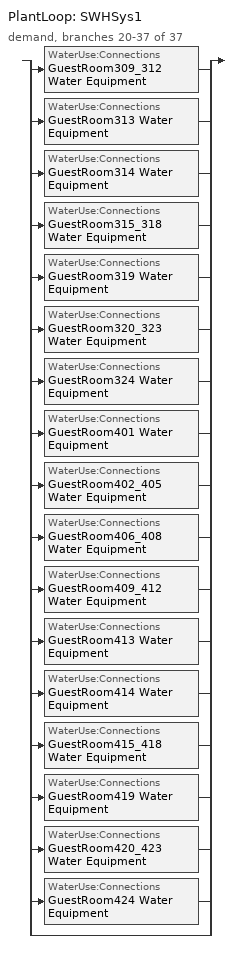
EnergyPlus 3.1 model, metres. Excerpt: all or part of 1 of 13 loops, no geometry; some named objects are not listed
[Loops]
PlantLoop 'SWHSys1'
 demand, branches 20-37 of 37: split
  | WaterUse:Connections 'GuestRoom309_312 Water Equipment'
  | WaterUse:Connections 'GuestRoom313 Water Equipment'
  | WaterUse:Connections 'GuestRoom314 Water Equipment'
  | WaterUse:Connections 'GuestRoom315_318 Water Equipment'
  | WaterUse:Connections 'GuestRoom319 Water Equipment'
  | WaterUse:Connections 'GuestRoom320_323 Water Equipment'
  | WaterUse:Connections 'GuestRoom324 Water Equipment'
  | WaterUse:Connections 'GuestRoom401 Water Equipment'
  | WaterUse:Connections 'GuestRoom402_405 Water Equipment'
  | WaterUse:Connections 'GuestRoom406_408 Water Equipment'
  | WaterUse:Connections 'GuestRoom409_412 Water Equipment'
  | WaterUse:Connections 'GuestRoom413 Water Equipment'
  | WaterUse:Connections 'GuestRoom414 Water Equipment'
  | WaterUse:Connections 'GuestRoom415_418 Water Equipment'
  | WaterUse:Connections 'GuestRoom419 Water Equipment'
  | WaterUse:Connections 'GuestRoom420_423 Water Equipment'
  | WaterUse:Connections 'GuestRoom424 Water Equipment'
  | bypass
[WaterUse:Connections]
Name | Water Use Equipment 1
GuestRoom309_312 Water Equipment | GuestRoom309_312 Water Equipment
GuestRoom313 Water Equipment | GuestRoom313 Water Equipment
GuestRoom314 Water Equipment | GuestRoom314 Water Equipment
GuestRoom315_318 Water Equipment | GuestRoom315_318 Water Equipment
GuestRoom319 Water Equipment | GuestRoom319 Water Equipment
GuestRoom320_323 Water Equipment | GuestRoom320_323 Water Equipment
GuestRoom324 Water Equipment | GuestRoom324 Water Equipment
GuestRoom401 Water Equipment | GuestRoom401 Water Equipment
GuestRoom402_405 Water Equipment | GuestRoom402_405 Water Equipment
GuestRoom406_408 Water Equipment | GuestRoom406_408 Water Equipment
GuestRoom409_412 Water Equipment | GuestRoom409_412 Water Equipment
GuestRoom413 Water Equipment | GuestRoom413 Water Equipment
GuestRoom414 Water Equipment | GuestRoom414 Water Equipment
GuestRoom415_418 Water Equipment | GuestRoom415_418 Water Equipment
GuestRoom419 Water Equipment | GuestRoom419 Water Equipment
GuestRoom420_423 Water Equipment | GuestRoom420_423 Water Equipment
GuestRoom424 Water Equipment | GuestRoom424 Water Equipment
[WaterUse:Equipment] Flow Rate Fraction Schedule=GuestRoom_SWH_Sch
Name | Peak Flow Rate {m3/s} | Target Temperature Schedule | Hot Water Supply Temperature Schedule Name  {C} | Zone | Sensible Fraction Schedule | Latent Fraction Schedule
GuestRoom309_312 Water Equipment | 1.156E-5 | GuestRoom309_312 Water Equipment Temp Sched | GuestRoom309_312 Water Equipment Hot Supply Temp Sched | GuestRoom309_312 | GuestRoom309_312 Water Equipment Sensible fract sched | GuestRoom309_312 Water Equipment Latent fract sched
GuestRoom313 Water Equipment | 2.89E-6 | GuestRoom313 Water Equipment Temp Sched | GuestRoom313 Water Equipment Hot Supply Temp Sched | GuestRoom313 | GuestRoom313 Water Equipment Sensible fract sched | GuestRoom313 Water Equipment Latent fract sched
GuestRoom314 Water Equipment | 2.89E-6 | GuestRoom314 Water Equipment Temp Sched | GuestRoom314 Water Equipment Hot Supply Temp Sched | GuestRoom314 | GuestRoom314 Water Equipment Sensible fract sched | GuestRoom314 Water Equipment Latent fract sched
GuestRoom315_318 Water Equipment | 1.156E-5 | GuestRoom315_318 Water Equipment Temp Sched | GuestRoom315_318 Water Equipment Hot Supply Temp Sched | GuestRoom315_318 | GuestRoom315_318 Water Equipment Sensible fract sched | GuestRoom315_318 Water Equipment Latent fract sched
GuestRoom319 Water Equipment | 2.89E-6 | GuestRoom319 Water Equipment Temp Sched | GuestRoom319 Water Equipment Hot Supply Temp Sched | GuestRoom319 | GuestRoom319 Water Equipment Sensible fract sched | GuestRoom319 Water Equipment Latent fract sched
GuestRoom320_323 Water Equipment | 1.156E-5 | GuestRoom320_323 Water Equipment Temp Sched | GuestRoom320_323 Water Equipment Hot Supply Temp Sched | GuestRoom320_323 | GuestRoom320_323 Water Equipment Sensible fract sched | GuestRoom320_323 Water Equipment Latent fract sched
GuestRoom324 Water Equipment | 2.89E-6 | GuestRoom324 Water Equipment Temp Sched | GuestRoom324 Water Equipment Hot Supply Temp Sched | GuestRoom324 | GuestRoom324 Water Equipment Sensible fract sched | GuestRoom324 Water Equipment Latent fract sched
GuestRoom401 Water Equipment | 2.89E-6 | GuestRoom401 Water Equipment Temp Sched | GuestRoom401 Water Equipment Hot Supply Temp Sched | GuestRoom401 | GuestRoom401 Water Equipment Sensible fract sched | GuestRoom401 Water Equipment Latent fract sched
GuestRoom402_405 Water Equipment | 1.156E-5 | GuestRoom402_405 Water Equipment Temp Sched | GuestRoom402_405 Water Equipment Hot Supply Temp Sched | GuestRoom402_405 | GuestRoom402_405 Water Equipment Sensible fract sched | GuestRoom402_405 Water Equipment Latent fract sched
GuestRoom406_408 Water Equipment | 8.67E-6 | GuestRoom406_408 Water Equipment Temp Sched | GuestRoom406_408 Water Equipment Hot Supply Temp Sched | GuestRoom406_408 | GuestRoom406_408 Water Equipment Sensible fract sched | GuestRoom406_408 Water Equipment Latent fract sched
GuestRoom409_412 Water Equipment | 1.156E-5 | GuestRoom409_412 Water Equipment Temp Sched | GuestRoom409_412 Water Equipment Hot Supply Temp Sched | GuestRoom409_412 | GuestRoom409_412 Water Equipment Sensible fract sched | GuestRoom409_412 Water Equipment Latent fract sched
GuestRoom413 Water Equipment | 2.89E-6 | GuestRoom413 Water Equipment Temp Sched | GuestRoom413 Water Equipment Hot Supply Temp Sched | GuestRoom413 | GuestRoom413 Water Equipment Sensible fract sched | GuestRoom413 Water Equipment Latent fract sched
GuestRoom414 Water Equipment | 2.89E-6 | GuestRoom414 Water Equipment Temp Sched | GuestRoom414 Water Equipment Hot Supply Temp Sched | GuestRoom414 | GuestRoom414 Water Equipment Sensible fract sched | GuestRoom414 Water Equipment Latent fract sched
GuestRoom415_418 Water Equipment | 1.156E-5 | GuestRoom415_418 Water Equipment Temp Sched | GuestRoom415_418 Water Equipment Hot Supply Temp Sched | GuestRoom415_418 | GuestRoom415_418 Water Equipment Sensible fract sched | GuestRoom415_418 Water Equipment Latent fract sched
GuestRoom419 Water Equipment | 2.89E-6 | GuestRoom419 Water Equipment Temp Sched | GuestRoom419 Water Equipment Hot Supply Temp Sched | GuestRoom419 | GuestRoom419 Water Equipment Sensible fract sched | GuestRoom419 Water Equipment Latent fract sched
GuestRoom420_423 Water Equipment | 1.156E-5 | GuestRoom420_423 Water Equipment Temp Sched | GuestRoom420_423 Water Equipment Hot Supply Temp Sched | GuestRoom420_423 | GuestRoom420_423 Water Equipment Sensible fract sched | GuestRoom420_423 Water Equipment Latent fract sched
GuestRoom424 Water Equipment | 2.89E-6 | GuestRoom424 Water Equipment Temp Sched | GuestRoom424 Water Equipment Hot Supply Temp Sched | GuestRoom424 | GuestRoom424 Water Equipment Sensible fract sched | GuestRoom424 Water Equipment Latent fract sched
[Schedule:Compact]
GuestRoom_SWH_Sch: Fraction, Through: 12/31, For: Weekdays, Until: 01:00, 0.2, Until: 04:00, 0.15, Until: 05:00, 0.2, Until: 06:00, 0.35, Until: 07:00, 0.6, Until: 08:00, 0.8, Until: 09:00, 0.55, Until: 10:00, 0.4, Until: 11:00, 0.3, Until: 17:00, 0.2, Until: 18:00, 0.3, Until: 19:00, 0.55, Until: 21:00, 0.4, Until: 22:00, 0.6, Until: 23:00, 0.45, Until: 24:00, 0.25, For: AllOtherDays, Until: 01:00, 0.2, Until: 04:00, 0.15, Until: 05:00, 0.2, Until: 06:00, 0.25, Until: 07:00, 0.35, Until: 08:00, 0.6, Until: 09:00, 0.8, Until: 10:00, 0.55, Until: 11:00, 0.4, Until: 12:00, 0.3, Until: 17:00, 0.2, Until: 18:00, 0.25, Until: 19:00, 0.3, Until: 22:00, 0.4, Until: 23:00, 0.6, Until: 24:00, 0.35
GuestRoom309_312 Water Equipment Latent fract sched; GuestRoom313 Water Equipment Latent fract sched; GuestRoom314 Water Equipment Latent fract sched; GuestRoom315_318 Water Equipment Latent fract sched; GuestRoom319 Water Equipment Latent fract sched; GuestRoom320_323 Water Equipment Latent fract sched; GuestRoom324 Water Equipment Latent fract sched; GuestRoom401 Water Equipment Latent fract sched; GuestRoom402_405 Water Equipment Latent fract sched; GuestRoom406_408 Water Equipment Latent fract sched; GuestRoom409_412 Water Equipment Latent fract sched; GuestRoom413 Water Equipment Latent fract sched; GuestRoom414 Water Equipment Latent fract sched; GuestRoom415_418 Water Equipment Latent fract sched; GuestRoom419 Water Equipment Latent fract sched; GuestRoom420_423 Water Equipment Latent fract sched; GuestRoom424 Water Equipment Latent fract sched: Through: 12/31, For: AllDays, Until: 24:00, 0.05
GuestRoom309_312 Water Equipment Sensible fract sched; GuestRoom313 Water Equipment Sensible fract sched; GuestRoom314 Water Equipment Sensible fract sched; GuestRoom315_318 Water Equipment Sensible fract sched; GuestRoom319 Water Equipment Sensible fract sched; GuestRoom320_323 Water Equipment Sensible fract sched; GuestRoom324 Water Equipment Sensible fract sched; GuestRoom401 Water Equipment Sensible fract sched; GuestRoom402_405 Water Equipment Sensible fract sched; GuestRoom406_408 Water Equipment Sensible fract sched; GuestRoom409_412 Water Equipment Sensible fract sched; GuestRoom413 Water Equipment Sensible fract sched; GuestRoom414 Water Equipment Sensible fract sched; GuestRoom415_418 Water Equipment Sensible fract sched; GuestRoom419 Water Equipment Sensible fract sched; GuestRoom420_423 Water Equipment Sensible fract sched; GuestRoom424 Water Equipment Sensible fract sched: Through: 12/31, For: AllDays, Until: 24:00, 0.2
GuestRoom309_312 Water Equipment Temp Sched; GuestRoom313 Water Equipment Temp Sched; GuestRoom314 Water Equipment Temp Sched; GuestRoom315_318 Water Equipment Temp Sched; GuestRoom319 Water Equipment Temp Sched; GuestRoom320_323 Water Equipment Temp Sched; GuestRoom324 Water Equipment Temp Sched; GuestRoom401 Water Equipment Temp Sched; GuestRoom402_405 Water Equipment Temp Sched; GuestRoom406_408 Water Equipment Temp Sched; GuestRoom409_412 Water Equipment Temp Sched; GuestRoom413 Water Equipment Temp Sched; GuestRoom414 Water Equipment Temp Sched; GuestRoom415_418 Water Equipment Temp Sched; GuestRoom419 Water Equipment Temp Sched; GuestRoom420_423 Water Equipment Temp Sched; GuestRoom424 Water Equipment Temp Sched: Through: 12/31, For: AllDays, Until: 24:00, 43.3
GuestRoom309_312 Water Equipment Hot Supply Temp Sched; GuestRoom313 Water Equipment Hot Supply Temp Sched; GuestRoom314 Water Equipment Hot Supply Temp Sched; GuestRoom315_318 Water Equipment Hot Supply Temp Sched; GuestRoom319 Water Equipment Hot Supply Temp Sched; GuestRoom320_323 Water Equipment Hot Supply Temp Sched; GuestRoom324 Water Equipment Hot Supply Temp Sched; GuestRoom401 Water Equipment Hot Supply Temp Sched; GuestRoom402_405 Water Equipment Hot Supply Temp Sched; GuestRoom406_408 Water Equipment Hot Supply Temp Sched; GuestRoom409_412 Water Equipment Hot Supply Temp Sched; GuestRoom413 Water Equipment Hot Supply Temp Sched; GuestRoom414 Water Equipment Hot Supply Temp Sched; GuestRoom415_418 Water Equipment Hot Supply Temp Sched; GuestRoom419 Water Equipment Hot Supply Temp Sched; GuestRoom420_423 Water Equipment Hot Supply Temp Sched; GuestRoom424 Water Equipment Hot Supply Temp Sched: Through: 12/31, For: AllDays, Until: 24:00, 55
